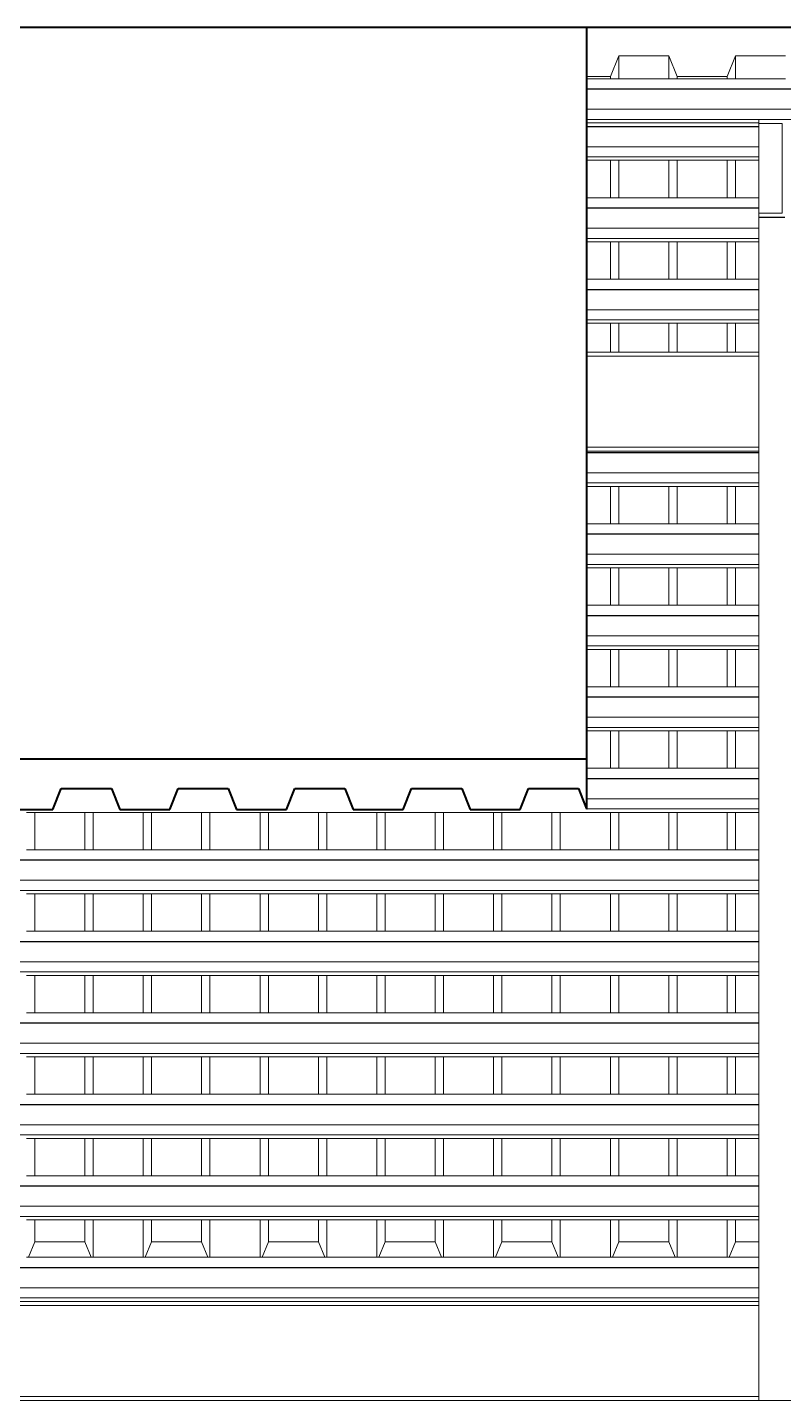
# Model space of a CAD drawing. Header units: metres. Extents: x 78 to 178, y -74 to 157.
# Drawn here: x 134.48 to 136.308, y -51.877 to -48.553 of the extents above; entities that cross this region are included whole.
import ezdxf

# ---------------------------------------------------------------- set-up
doc = ezdxf.new("R2010")
doc.units = ezdxf.units.M
doc.layers.add('01_Fina', color=252, linetype='Continuous', lineweight=15)
doc.layers.add('Cortes', color=7, linetype='Continuous', lineweight=40)

msp = doc.modelspace()

# ---------------------------------------------------------------- linework, layer by layer
at = {"layer": '01_Fina'}
for p, q in [((135.88916, -48.67139), (135.90933, -48.62207)), ((135.90933, -48.62207), (136.03036, -48.62207)), ((135.90933, -48.62207), (135.90933, -48.67704)), ((136.03036, -48.62207), (136.05054, -48.67139)), ((136.03036, -48.62207), (136.03036, -48.67704)), ((136.19174, -48.62207), (136.17157, -48.67139)), ((136.19174, -48.62207), (136.19174, -48.67704)), ((136.19174, -48.62207), (136.31278, -48.62207)), ((135.88916, -48.67139), (135.83215, -48.67139)), ((135.88916, -48.67704), (135.83215, -48.67704)), ((135.88916, -48.67139), (135.88916, -48.67704)), ((135.90933, -48.67704), (135.88916, -48.67704)), ((136.03036, -48.67704), (135.90933, -48.67704)), ((136.05054, -48.67704), (136.03036, -48.67704)), ((136.17157, -48.67139), (136.05054, -48.67139)), ((136.05054, -48.67139), (136.05054, -48.67704)), ((136.17157, -48.67704), (136.05054, -48.67704)), ((136.17157, -48.67139), (136.17157, -48.67704)), ((136.19174, -48.67704), (136.17157, -48.67704)), ((136.31278, -48.67704), (136.19174, -48.67704)), ((150.31243, -48.7017), (135.83215, -48.7017)), ((150.31243, -48.70252), (135.83215, -48.70252)), ((150.31243, -48.75102), (135.83215, -48.75102)), ((136.24784, -48.77568), (135.83215, -48.77568)), ((136.24784, -48.7839), (135.83215, -48.7839)), ((136.36784, -48.77568), (136.24784, -48.77568)), ((136.24784, -48.77568), (136.24784, -48.7839)), ((136.24784, -48.7839), (136.24784, -48.78534)), ((136.24784, -48.78534), (136.30474, -48.78534)), ((136.24784, -48.78534), (136.24784, -48.79241)), ((136.30474, -48.78534), (136.30474, -49.00275)), ((136.24784, -48.79241), (135.83215, -48.79241)), ((136.24784, -48.79323), (135.83215, -48.79323)), ((136.24784, -48.79241), (136.24784, -48.79323)), ((136.24784, -48.79323), (136.24784, -48.84173)), ((136.24784, -48.84173), (135.83215, -48.84173)), ((136.24784, -48.84173), (136.24784, -48.86639)), ((136.24784, -48.86639), (135.83215, -48.86639)), ((135.88916, -48.87461), (135.83215, -48.87461)), ((135.88916, -48.87461), (135.88916, -48.96503)), ((135.90933, -48.87461), (135.88916, -48.87461)), ((135.90933, -48.87461), (135.90933, -48.96503)), ((136.03036, -48.87461), (135.90933, -48.87461)), ((136.03036, -48.87461), (136.03036, -48.96503)), ((136.05054, -48.87461), (136.03036, -48.87461)), ((136.05054, -48.87461), (136.05054, -48.96503)), ((136.17157, -48.87461), (136.05054, -48.87461)), ((136.17157, -48.87461), (136.17157, -48.96503)), ((136.19174, -48.87461), (136.17157, -48.87461)), ((136.19174, -48.87461), (136.19174, -48.96503)), ((136.24784, -48.87461), (136.19174, -48.87461)), ((136.24784, -48.86639), (136.24784, -48.87461)), ((136.24784, -48.87461), (136.24784, -48.96503)), ((135.88916, -48.96503), (135.83215, -48.96503)), ((135.90933, -48.96503), (135.88916, -48.96503)), ((136.03036, -48.96503), (135.90933, -48.96503)), ((136.05054, -48.96503), (136.03036, -48.96503)), ((136.17157, -48.96503), (136.05054, -48.96503)), ((136.19174, -48.96503), (136.17157, -48.96503)), ((136.24784, -48.96503), (136.19174, -48.96503)), ((136.24784, -48.96503), (136.24784, -48.98969)), ((136.24784, -48.98969), (135.83215, -48.98969)), ((136.24784, -48.99051), (135.83215, -48.99051)), ((136.24784, -48.98969), (136.24784, -48.99051)), ((136.24784, -48.99051), (136.24784, -49.00275)), ((136.24784, -49.00275), (136.24784, -49.01241)), ((136.30474, -49.00275), (136.24784, -49.00275)), ((136.24784, -49.01241), (136.30474, -49.01241)), ((136.24784, -49.01241), (136.24784, -49.01266)), ((136.24784, -49.01266), (136.24784, -49.01263)), ((136.24784, -49.01266), (136.30474, -49.01266)), ((136.24784, -49.01266), (136.24784, -49.03901)), ((136.30474, -49.01241), (136.30474, -49.01266)), ((136.30474, -49.01241), (136.31094, -49.01241)), ((136.30474, -49.01266), (136.31094, -49.01266)), ((136.24784, -49.03901), (135.83215, -49.03901)), ((136.24784, -49.06367), (136.24784, -49.03901)), ((136.24784, -49.06367), (135.83215, -49.06367)), ((135.88916, -49.07189), (135.83215, -49.07189)), ((135.88916, -49.07189), (135.88916, -49.16231)), ((135.90933, -49.07189), (135.88916, -49.07189)), ((135.90933, -49.07189), (135.90933, -49.16231)), ((136.03036, -49.07189), (135.90933, -49.07189)), ((136.03036, -49.07189), (136.03036, -49.16231)), ((136.05054, -49.07189), (136.03036, -49.07189)), ((136.05054, -49.07189), (136.05054, -49.16231)), ((136.17157, -49.07189), (136.05054, -49.07189)), ((136.17157, -49.07189), (136.17157, -49.16231)), ((136.19174, -49.07189), (136.17157, -49.07189)), ((136.19174, -49.07189), (136.19174, -49.16231)), ((136.24784, -49.07189), (136.19174, -49.07189)), ((136.24784, -49.07189), (136.24784, -49.06367)), ((136.24784, -49.07189), (136.24784, -49.16231)), ((135.88916, -49.16231), (135.83215, -49.16231)), ((136.24784, -49.18697), (135.83215, -49.18697)), ((135.90933, -49.16231), (135.88916, -49.16231)), ((136.03036, -49.16231), (135.90933, -49.16231)), ((136.05054, -49.16231), (136.03036, -49.16231)), ((136.17157, -49.16231), (136.05054, -49.16231)), ((136.19174, -49.16231), (136.17157, -49.16231)), ((136.24784, -49.16231), (136.19174, -49.16231)), ((136.24784, -49.16231), (136.24784, -49.18697)), ((136.24784, -49.18697), (136.24784, -49.18779)), ((136.24784, -49.18779), (135.83215, -49.18779)), ((136.24784, -49.18779), (136.24784, -49.23629)), ((136.24784, -49.23629), (135.83215, -49.23629)), ((136.24784, -49.23629), (136.24784, -49.26095)), ((136.24784, -49.26095), (135.83215, -49.26095)), ((135.88916, -49.26917), (135.83215, -49.26917)), ((135.88916, -49.26917), (135.88916, -49.33883)), ((135.90933, -49.26917), (135.88916, -49.26917)), ((135.90933, -49.26917), (135.90933, -49.33883)), ((136.03036, -49.26917), (135.90933, -49.26917)), ((136.03036, -49.26917), (136.03036, -49.33883)), ((136.05054, -49.26917), (136.03036, -49.26917)), ((136.05054, -49.26917), (136.05054, -49.33883)), ((136.17157, -49.26917), (136.05054, -49.26917)), ((136.17157, -49.26917), (136.17157, -49.33883)), ((136.19174, -49.26917), (136.17157, -49.26917)), ((136.19174, -49.26917), (136.19174, -49.33883)), ((136.24784, -49.26917), (136.19174, -49.26917)), ((136.24784, -49.26095), (136.24784, -49.26917)), ((136.24784, -49.26917), (136.24784, -49.33883)), ((135.83215, -49.33883), (135.88916, -49.33883)), ((135.83215, -49.34863), (136.24784, -49.34863)), ((135.88916, -49.33883), (135.90933, -49.33883)), ((135.90933, -49.33883), (136.03036, -49.33883)), ((136.03036, -49.33883), (136.05054, -49.33883)), ((136.05054, -49.33883), (136.17157, -49.33883)), ((136.17157, -49.33883), (136.19174, -49.33883)), ((136.19174, -49.33883), (136.24784, -49.33883)), ((136.24784, -49.33883), (136.24784, -49.34863)), ((136.24784, -49.34863), (136.24784, -49.56903)), ((135.83215, -49.56903), (136.24784, -49.56903)), ((135.83215, -49.57883), (136.24784, -49.57883)), ((136.24784, -49.58153), (135.83215, -49.58153)), ((136.24784, -49.58235), (135.83215, -49.58235)), ((136.24784, -49.56903), (136.24784, -49.57883)), ((136.24784, -49.57883), (136.24784, -49.58153)), ((136.24784, -49.58153), (136.24784, -49.58235)), ((136.24784, -49.58235), (136.24784, -49.63085)), ((136.24784, -49.63085), (135.83215, -49.63085)), ((136.24784, -49.63085), (136.24784, -49.65551)), ((136.24784, -49.65551), (135.83215, -49.65551)), ((135.88916, -49.66373), (135.83215, -49.66373)), ((135.88916, -49.66373), (135.88916, -49.75415)), ((135.90933, -49.66373), (135.88916, -49.66373)), ((135.90933, -49.66373), (135.90933, -49.75415)), ((136.03036, -49.66373), (135.90933, -49.66373)), ((136.03036, -49.66373), (136.03036, -49.75415)), ((136.05054, -49.66373), (136.03036, -49.66373)), ((136.05054, -49.66373), (136.05054, -49.75415)), ((136.17157, -49.66373), (136.05054, -49.66373)), ((136.17157, -49.66373), (136.17157, -49.75415)), ((136.19174, -49.66373), (136.17157, -49.66373)), ((136.19174, -49.66373), (136.19174, -49.75415)), ((136.24784, -49.66373), (136.19174, -49.66373)), ((136.24784, -49.65551), (136.24784, -49.66373)), ((136.24784, -49.75415), (136.24784, -49.66373)), ((135.88916, -49.75415), (135.83215, -49.75415)), ((136.24784, -49.77881), (135.83215, -49.77881)), ((136.24784, -49.77963), (135.83215, -49.77963)), ((135.90933, -49.75415), (135.88916, -49.75415)), ((136.03036, -49.75415), (135.90933, -49.75415)), ((136.05054, -49.75415), (136.03036, -49.75415)), ((136.17157, -49.75415), (136.05054, -49.75415)), ((136.19174, -49.75415), (136.17157, -49.75415)), ((136.24784, -49.75415), (136.19174, -49.75415)), ((136.24784, -49.75415), (136.24784, -49.77881)), ((136.24784, -49.77881), (136.24784, -49.77963)), ((136.24784, -49.77963), (136.24784, -49.82813)), ((136.24784, -49.82813), (135.83215, -49.82813)), ((136.24784, -49.82813), (136.24784, -49.85279)), ((136.24784, -49.85279), (135.83215, -49.85279)), ((135.88916, -49.86101), (135.83215, -49.86101)), ((135.88916, -49.86101), (135.88916, -49.95143)), ((135.90933, -49.86101), (135.88916, -49.86101)), ((135.90933, -49.86101), (135.90933, -49.95143)), ((136.03036, -49.86101), (135.90933, -49.86101)), ((136.03036, -49.86101), (136.03036, -49.95143)), ((136.05054, -49.86101), (136.03036, -49.86101)), ((136.05054, -49.86101), (136.05054, -49.95143)), ((136.17157, -49.86101), (136.05054, -49.86101)), ((136.17157, -49.86101), (136.17157, -49.95143)), ((136.19174, -49.86101), (136.17157, -49.86101)), ((136.19174, -49.86101), (136.19174, -49.95143)), ((136.24784, -49.86101), (136.19174, -49.86101)), ((136.24784, -49.86101), (136.24784, -49.85279)), ((136.24784, -49.86101), (136.24784, -49.95143)), ((135.88916, -49.95143), (135.83215, -49.95143)), ((135.90933, -49.95143), (135.88916, -49.95143)), ((136.03036, -49.95143), (135.90933, -49.95143)), ((136.05054, -49.95143), (136.03036, -49.95143)), ((136.17157, -49.95143), (136.05054, -49.95143)), ((136.19174, -49.95143), (136.17157, -49.95143)), ((136.24784, -49.95143), (136.19174, -49.95143)), ((136.24784, -49.95143), (136.24784, -49.97609)), ((136.24784, -49.97609), (135.83215, -49.97609)), ((136.24784, -49.97691), (135.83215, -49.97691)), ((136.24784, -49.97609), (136.24784, -49.97691)), ((136.24784, -50.0254), (136.24784, -49.97691)), ((136.24784, -50.0254), (135.83215, -50.0254)), ((136.24784, -50.05006), (135.83215, -50.05006)), ((136.24784, -50.0254), (136.24784, -50.05006)), ((136.24784, -50.05006), (136.24784, -50.05828)), ((135.88916, -50.05828), (135.83215, -50.05828)), ((135.88916, -50.05828), (135.88916, -50.1487)), ((135.90933, -50.05828), (135.88916, -50.05828)), ((135.90933, -50.05828), (135.90933, -50.1487)), ((136.03036, -50.05828), (135.90933, -50.05828)), ((136.03036, -50.05828), (136.03036, -50.1487)), ((136.05054, -50.05828), (136.03036, -50.05828)), ((136.05054, -50.05828), (136.05054, -50.1487)), ((136.17157, -50.05828), (136.05054, -50.05828)), ((136.17157, -50.05828), (136.17157, -50.1487)), ((136.19174, -50.05828), (136.17157, -50.05828)), ((136.19174, -50.05828), (136.19174, -50.1487)), ((136.24784, -50.05828), (136.19174, -50.05828)), ((136.24784, -50.1487), (136.24784, -50.05828)), ((135.88916, -50.1487), (135.83215, -50.1487)), ((135.90933, -50.1487), (135.88916, -50.1487)), ((136.03036, -50.1487), (135.90933, -50.1487)), ((136.05054, -50.1487), (136.03036, -50.1487)), ((136.17157, -50.1487), (136.05054, -50.1487)), ((136.19174, -50.1487), (136.17157, -50.1487)), ((136.24784, -50.1487), (136.19174, -50.1487)), ((136.24784, -50.1487), (136.24784, -50.17336)), ((136.24784, -50.17336), (135.83215, -50.17336)), ((136.24784, -50.17419), (135.83215, -50.17419)), ((136.24784, -50.17336), (136.24784, -50.17419)), ((136.24784, -50.22268), (136.24784, -50.17419)), ((136.24784, -50.22268), (135.83215, -50.22268)), ((136.24784, -50.24734), (135.83215, -50.24734)), ((136.24784, -50.24734), (136.24784, -50.22268)), ((136.24784, -50.24734), (136.24784, -50.25556)), ((135.88916, -50.25556), (135.83215, -50.25556)), ((135.88916, -50.25556), (135.88916, -50.34598)), ((135.90933, -50.25556), (135.88916, -50.25556)), ((135.90933, -50.25556), (135.90933, -50.34598)), ((136.03036, -50.25556), (135.90933, -50.25556)), ((136.03036, -50.25556), (136.03036, -50.34598)), ((136.05054, -50.25556), (136.03036, -50.25556)), ((136.05054, -50.25556), (136.05054, -50.34598)), ((136.17157, -50.25556), (136.05054, -50.25556)), ((136.17157, -50.25556), (136.17157, -50.34598)), ((136.19174, -50.25556), (136.17157, -50.25556)), ((136.19174, -50.25556), (136.19174, -50.34598)), ((136.24784, -50.25556), (136.19174, -50.25556)), ((136.24784, -50.34598), (136.24784, -50.25556)), ((135.88916, -50.34598), (135.83215, -50.34598)), ((135.90933, -50.34598), (135.88916, -50.34598)), ((136.03036, -50.34598), (135.90933, -50.34598)), ((136.05054, -50.34598), (136.03036, -50.34598)), ((136.17157, -50.34598), (136.05054, -50.34598)), ((136.19174, -50.34598), (136.17157, -50.34598)), ((136.24784, -50.34598), (136.19174, -50.34598)), ((136.24784, -50.34598), (136.24784, -50.37064)), ((136.24784, -50.37064), (135.83215, -50.37064)), ((136.24784, -50.37146), (135.83215, -50.37146)), ((136.24784, -50.37064), (136.24784, -50.37146)), ((136.24784, -50.41996), (136.24784, -50.37146)), ((135.83158, -50.44462), (135.83215, -50.44606)), ((136.24784, -50.41996), (135.83215, -50.41996)), ((136.24784, -50.44462), (135.83215, -50.44462)), ((135.83215, -50.44606), (135.83215, -50.44462)), ((136.24784, -50.41996), (136.24784, -50.44462)), ((136.24784, -50.44462), (136.24784, -50.45284)), ((134.47709, -50.45284), (134.49726, -50.45284)), ((134.49726, -50.45284), (134.49726, -50.54326)), ((134.49726, -50.45284), (134.6183, -50.45284)), ((134.6183, -50.45284), (134.6183, -50.54326)), ((134.6183, -50.45284), (134.63847, -50.45284)), ((134.63847, -50.45284), (134.63847, -50.54326)), ((134.63847, -50.45284), (134.7595, -50.45284)), ((134.7595, -50.45284), (134.7595, -50.54326)), ((134.7595, -50.45284), (134.77968, -50.45284)), ((134.77968, -50.45284), (134.77968, -50.54326)), ((134.77968, -50.45284), (134.90071, -50.45284)), ((134.90071, -50.45284), (134.90071, -50.54326)), ((134.90071, -50.45284), (134.92088, -50.45284)), ((134.92088, -50.45284), (134.92088, -50.54326)), ((134.92088, -50.45284), (135.04192, -50.45284)), ((135.04192, -50.45284), (135.04192, -50.54326)), ((135.04192, -50.45284), (135.06209, -50.45284)), ((135.06209, -50.45284), (135.06209, -50.54326)), ((135.06209, -50.45284), (135.18312, -50.45284)), ((135.18312, -50.45284), (135.18312, -50.54326)), ((135.18312, -50.45284), (135.2033, -50.45284)), ((135.2033, -50.45284), (135.2033, -50.54326)), ((135.2033, -50.45284), (135.32433, -50.45284)), ((135.32433, -50.45284), (135.32433, -50.54326)), ((135.32433, -50.45284), (135.3445, -50.45284)), ((135.3445, -50.45284), (135.3445, -50.54326)), ((135.3445, -50.45284), (135.46554, -50.45284)), ((135.46554, -50.45284), (135.46554, -50.54326)), ((135.46554, -50.45284), (135.48571, -50.45284)), ((135.48571, -50.45284), (135.48571, -50.54326)), ((135.48571, -50.45284), (135.60674, -50.45284)), ((135.60674, -50.54326), (135.60674, -50.45284)), ((135.60674, -50.45284), (135.62692, -50.45284)), ((135.62692, -50.45284), (135.62692, -50.54326)), ((135.62692, -50.45284), (135.7256, -50.45284)), ((135.74795, -50.45284), (135.7256, -50.45284)), ((135.74795, -50.45284), (135.74795, -50.54326)), ((135.76812, -50.45284), (135.74795, -50.45284)), ((135.76812, -50.45284), (135.76812, -50.54326)), ((135.88916, -50.45284), (135.76812, -50.45284)), ((135.88916, -50.45284), (135.88916, -50.54326)), ((135.90933, -50.45284), (135.88916, -50.45284)), ((135.90933, -50.45284), (135.90933, -50.54326)), ((136.03036, -50.45284), (135.90933, -50.45284)), ((136.03036, -50.45284), (136.03036, -50.54326)), ((136.05054, -50.45284), (136.03036, -50.45284)), ((136.05054, -50.45284), (136.05054, -50.54326)), ((136.17157, -50.45284), (136.05054, -50.45284)), ((136.17157, -50.45284), (136.17157, -50.54326)), ((136.19174, -50.45284), (136.17157, -50.45284)), ((136.19174, -50.45284), (136.19174, -50.54326)), ((136.24784, -50.45284), (136.19174, -50.45284)), ((136.24784, -50.54326), (136.24784, -50.45284)), ((134.49726, -50.54326), (134.47709, -50.54326)), ((134.6183, -50.54326), (134.49726, -50.54326)), ((134.63847, -50.54326), (134.6183, -50.54326)), ((134.7595, -50.54326), (134.63847, -50.54326)), ((134.77968, -50.54326), (134.7595, -50.54326)), ((134.90071, -50.54326), (134.77968, -50.54326)), ((134.92088, -50.54326), (134.90071, -50.54326)), ((135.04192, -50.54326), (134.92088, -50.54326)), ((135.06209, -50.54326), (135.04192, -50.54326)), ((135.18312, -50.54326), (135.06209, -50.54326)), ((135.2033, -50.54326), (135.18312, -50.54326)), ((135.32433, -50.54326), (135.2033, -50.54326)), ((135.3445, -50.54326), (135.32433, -50.54326)), ((135.46554, -50.54326), (135.3445, -50.54326)), ((135.48571, -50.54326), (135.46554, -50.54326)), ((135.60674, -50.54326), (135.48571, -50.54326)), ((135.62692, -50.54326), (135.60674, -50.54326)), ((135.74795, -50.54326), (135.62692, -50.54326)), ((135.76812, -50.54326), (135.74795, -50.54326)), ((135.88916, -50.54326), (135.76812, -50.54326)), ((135.90933, -50.54326), (135.88916, -50.54326)), ((136.03036, -50.54326), (135.90933, -50.54326)), ((136.05054, -50.54326), (136.03036, -50.54326)), ((136.17157, -50.54326), (136.05054, -50.54326)), ((136.19174, -50.54326), (136.17157, -50.54326)), ((136.24784, -50.54326), (136.19174, -50.54326)), ((136.24784, -50.56792), (136.24784, -50.54326)), ((136.24784, -50.56792), (132.81795, -50.56792)), ((136.24784, -50.56874), (132.81795, -50.56874)), ((136.24784, -50.56792), (136.24784, -50.56874)), ((136.24784, -50.56874), (136.24784, -50.61724)), ((136.24784, -50.61724), (132.81795, -50.61724)), ((136.24784, -50.6419), (132.81795, -50.6419)), ((136.24784, -50.61724), (136.24784, -50.6419)), ((136.24784, -50.6419), (136.24784, -50.65012)), ((134.49726, -50.65012), (134.47709, -50.65012)), ((134.49726, -50.65012), (134.49726, -50.74054)), ((134.6183, -50.65012), (134.49726, -50.65012)), ((134.6183, -50.65012), (134.6183, -50.74054)), ((134.63847, -50.65012), (134.6183, -50.65012)), ((134.63847, -50.65012), (134.63847, -50.74054)), ((134.7595, -50.65012), (134.63847, -50.65012)), ((134.7595, -50.65012), (134.7595, -50.74054)), ((134.77968, -50.65012), (134.7595, -50.65012)), ((134.77968, -50.65012), (134.77968, -50.74054)), ((134.90071, -50.65012), (134.77968, -50.65012)), ((134.90071, -50.65012), (134.90071, -50.74054)), ((134.92088, -50.65012), (134.90071, -50.65012)), ((134.92088, -50.65012), (134.92088, -50.74054)), ((135.04192, -50.65012), (134.92088, -50.65012)), ((135.04192, -50.65012), (135.04192, -50.74054)), ((135.06209, -50.65012), (135.04192, -50.65012)), ((135.06209, -50.65012), (135.06209, -50.74054)), ((135.18312, -50.65012), (135.06209, -50.65012)), ((135.18312, -50.65012), (135.18312, -50.74054)), ((135.2033, -50.65012), (135.18312, -50.65012)), ((135.2033, -50.65012), (135.2033, -50.74054)), ((135.32433, -50.65012), (135.2033, -50.65012)), ((135.32433, -50.65012), (135.32433, -50.74054)), ((135.3445, -50.65012), (135.32433, -50.65012)), ((135.3445, -50.65012), (135.3445, -50.74054)), ((135.46554, -50.65012), (135.3445, -50.65012)), ((135.46554, -50.65012), (135.46554, -50.74054)), ((135.48571, -50.65012), (135.46554, -50.65012)), ((135.48571, -50.65012), (135.48571, -50.74054)), ((135.60674, -50.65012), (135.48571, -50.65012)), ((135.60674, -50.74054), (135.60674, -50.65012)), ((135.62692, -50.65012), (135.60674, -50.65012)), ((135.62692, -50.65012), (135.62692, -50.74054)), ((135.74795, -50.65012), (135.62692, -50.65012)), ((135.74795, -50.65012), (135.74795, -50.74054)), ((135.76812, -50.65012), (135.74795, -50.65012)), ((135.76812, -50.65012), (135.76812, -50.74054)), ((135.88916, -50.65012), (135.76812, -50.65012)), ((135.88916, -50.65012), (135.88916, -50.74054)), ((135.90933, -50.65012), (135.88916, -50.65012)), ((135.90933, -50.65012), (135.90933, -50.74054)), ((136.03036, -50.65012), (135.90933, -50.65012)), ((136.03036, -50.65012), (136.03036, -50.74054)), ((136.05054, -50.65012), (136.03036, -50.65012)), ((136.05054, -50.65012), (136.05054, -50.74054)), ((136.17157, -50.65012), (136.05054, -50.65012)), ((136.17157, -50.65012), (136.17157, -50.74054)), ((136.19174, -50.65012), (136.17157, -50.65012)), ((136.19174, -50.65012), (136.19174, -50.74054)), ((136.24784, -50.65012), (136.19174, -50.65012)), ((136.24784, -50.74054), (136.24784, -50.65012)), ((134.49726, -50.74054), (134.47709, -50.74054)), ((134.6183, -50.74054), (134.49726, -50.74054)), ((134.63847, -50.74054), (134.6183, -50.74054)), ((134.7595, -50.74054), (134.63847, -50.74054)), ((134.77968, -50.74054), (134.7595, -50.74054)), ((134.90071, -50.74054), (134.77968, -50.74054)), ((134.92088, -50.74054), (134.90071, -50.74054)), ((135.04192, -50.74054), (134.92088, -50.74054)), ((135.06209, -50.74054), (135.04192, -50.74054)), ((135.18312, -50.74054), (135.06209, -50.74054)), ((135.2033, -50.74054), (135.18312, -50.74054)), ((135.32433, -50.74054), (135.2033, -50.74054)), ((135.3445, -50.74054), (135.32433, -50.74054)), ((135.46554, -50.74054), (135.3445, -50.74054)), ((135.48571, -50.74054), (135.46554, -50.74054)), ((135.60674, -50.74054), (135.48571, -50.74054)), ((135.62692, -50.74054), (135.60674, -50.74054)), ((135.74795, -50.74054), (135.62692, -50.74054)), ((135.76812, -50.74054), (135.74795, -50.74054)), ((135.88916, -50.74054), (135.76812, -50.74054)), ((135.90933, -50.74054), (135.88916, -50.74054)), ((136.03036, -50.74054), (135.90933, -50.74054)), ((136.05054, -50.74054), (136.03036, -50.74054)), ((136.17157, -50.74054), (136.05054, -50.74054)), ((136.19174, -50.74054), (136.17157, -50.74054)), ((136.24784, -50.74054), (136.19174, -50.74054)), ((136.24784, -50.7652), (136.24784, -50.74054)), ((136.24784, -50.7652), (132.81795, -50.7652)), ((136.24784, -50.76602), (132.81795, -50.76602)), ((136.24784, -50.7652), (136.24784, -50.76602)), ((136.24784, -50.81452), (136.24784, -50.76602)), ((136.24784, -50.81452), (132.81795, -50.81452)), ((136.24784, -50.81452), (136.24784, -50.83918)), ((136.24784, -50.83918), (132.81795, -50.83918)), ((134.49726, -50.8474), (134.47709, -50.8474)), ((134.49726, -50.8474), (134.49726, -50.93782)), ((134.6183, -50.8474), (134.49726, -50.8474)), ((134.6183, -50.8474), (134.6183, -50.93782)), ((134.63847, -50.8474), (134.6183, -50.8474)), ((134.63847, -50.8474), (134.63847, -50.93782)), ((134.7595, -50.8474), (134.63847, -50.8474)), ((134.7595, -50.8474), (134.7595, -50.93782)), ((134.77968, -50.8474), (134.7595, -50.8474)), ((134.77968, -50.8474), (134.77968, -50.93782)), ((134.90071, -50.8474), (134.77968, -50.8474)), ((134.90071, -50.8474), (134.90071, -50.93782)), ((134.92088, -50.8474), (134.90071, -50.8474)), ((134.92088, -50.8474), (134.92088, -50.93782)), ((135.04192, -50.8474), (134.92088, -50.8474)), ((135.04192, -50.8474), (135.04192, -50.93782)), ((135.06209, -50.8474), (135.04192, -50.8474)), ((135.06209, -50.8474), (135.06209, -50.93782)), ((135.18312, -50.8474), (135.06209, -50.8474)), ((135.18312, -50.8474), (135.18312, -50.93782)), ((135.2033, -50.8474), (135.18312, -50.8474)), ((135.2033, -50.8474), (135.2033, -50.93782)), ((135.32433, -50.8474), (135.2033, -50.8474)), ((135.32433, -50.8474), (135.32433, -50.93782)), ((135.3445, -50.8474), (135.32433, -50.8474)), ((135.3445, -50.8474), (135.3445, -50.93782)), ((135.46554, -50.8474), (135.3445, -50.8474)), ((135.46554, -50.8474), (135.46554, -50.93782)), ((135.48571, -50.8474), (135.46554, -50.8474)), ((135.48571, -50.8474), (135.48571, -50.93782)), ((135.60674, -50.8474), (135.48571, -50.8474)), ((135.60674, -50.93782), (135.60674, -50.8474)), ((135.62692, -50.8474), (135.60674, -50.8474)), ((135.62692, -50.8474), (135.62692, -50.93782)), ((135.74795, -50.8474), (135.62692, -50.8474)), ((135.74795, -50.8474), (135.74795, -50.93782)), ((135.76812, -50.8474), (135.74795, -50.8474)), ((135.76812, -50.8474), (135.76812, -50.93782)), ((135.88916, -50.8474), (135.76812, -50.8474)), ((135.88916, -50.8474), (135.88916, -50.93782)), ((135.90933, -50.8474), (135.88916, -50.8474)), ((135.90933, -50.8474), (135.90933, -50.93782)), ((136.03036, -50.8474), (135.90933, -50.8474)), ((136.03036, -50.8474), (136.03036, -50.93782)), ((136.05054, -50.8474), (136.03036, -50.8474)), ((136.05054, -50.8474), (136.05054, -50.93782)), ((136.17157, -50.8474), (136.05054, -50.8474)), ((136.17157, -50.8474), (136.17157, -50.93782)), ((136.19174, -50.8474), (136.17157, -50.8474)), ((136.19174, -50.8474), (136.19174, -50.93782)), ((136.24784, -50.8474), (136.19174, -50.8474)), ((136.24784, -50.83918), (136.24784, -50.8474)), ((136.24784, -50.93782), (136.24784, -50.8474)), ((134.49726, -50.93782), (134.47709, -50.93782)), ((134.6183, -50.93782), (134.49726, -50.93782)), ((134.63847, -50.93782), (134.6183, -50.93782)), ((134.7595, -50.93782), (134.63847, -50.93782)), ((134.77968, -50.93782), (134.7595, -50.93782)), ((134.90071, -50.93782), (134.77968, -50.93782)), ((134.92088, -50.93782), (134.90071, -50.93782)), ((135.04192, -50.93782), (134.92088, -50.93782)), ((135.06209, -50.93782), (135.04192, -50.93782)), ((135.18312, -50.93782), (135.06209, -50.93782)), ((135.2033, -50.93782), (135.18312, -50.93782)), ((135.32433, -50.93782), (135.2033, -50.93782)), ((135.3445, -50.93782), (135.32433, -50.93782)), ((135.46554, -50.93782), (135.3445, -50.93782)), ((135.48571, -50.93782), (135.46554, -50.93782)), ((135.60674, -50.93782), (135.48571, -50.93782)), ((135.62692, -50.93782), (135.60674, -50.93782)), ((135.74795, -50.93782), (135.62692, -50.93782)), ((135.76812, -50.93782), (135.74795, -50.93782)), ((135.88916, -50.93782), (135.76812, -50.93782)), ((135.90933, -50.93782), (135.88916, -50.93782)), ((136.03036, -50.93782), (135.90933, -50.93782)), ((136.05054, -50.93782), (136.03036, -50.93782)), ((136.17157, -50.93782), (136.05054, -50.93782)), ((136.19174, -50.93782), (136.17157, -50.93782)), ((136.24784, -50.93782), (136.19174, -50.93782)), ((136.24784, -50.93782), (136.24784, -50.96248)), ((136.24784, -50.96248), (132.81795, -50.96248)), ((136.24784, -50.9633), (132.81795, -50.9633)), ((136.24784, -50.96248), (136.24784, -50.9633)), ((136.24784, -50.9633), (136.24784, -51.0118)), ((136.24784, -51.0118), (132.81795, -51.0118)), ((136.24784, -51.0118), (136.24784, -51.03646)), ((136.24784, -51.03646), (132.81795, -51.03646)), ((134.49726, -51.04468), (134.47709, -51.04468)), ((134.49726, -51.04468), (134.49726, -51.1351)), ((134.6183, -51.04468), (134.49726, -51.04468)), ((134.6183, -51.04468), (134.6183, -51.1351)), ((134.63847, -51.04468), (134.6183, -51.04468)), ((134.63847, -51.04468), (134.63847, -51.1351)), ((134.7595, -51.04468), (134.63847, -51.04468)), ((134.7595, -51.04468), (134.7595, -51.1351)), ((134.77968, -51.04468), (134.7595, -51.04468)), ((134.77968, -51.04468), (134.77968, -51.1351)), ((134.90071, -51.04468), (134.77968, -51.04468)), ((134.90071, -51.04468), (134.90071, -51.1351)), ((134.92088, -51.04468), (134.90071, -51.04468)), ((134.92088, -51.04468), (134.92088, -51.1351)), ((135.04192, -51.04468), (134.92088, -51.04468)), ((135.04192, -51.04468), (135.04192, -51.1351)), ((135.06209, -51.04468), (135.04192, -51.04468)), ((135.06209, -51.04468), (135.06209, -51.1351)), ((135.18312, -51.04468), (135.06209, -51.04468)), ((135.18312, -51.04468), (135.18312, -51.1351)), ((135.2033, -51.04468), (135.18312, -51.04468)), ((135.2033, -51.04468), (135.2033, -51.1351)), ((135.32433, -51.04468), (135.2033, -51.04468)), ((135.32433, -51.04468), (135.32433, -51.1351)), ((135.3445, -51.04468), (135.32433, -51.04468)), ((135.3445, -51.04468), (135.3445, -51.1351)), ((135.46554, -51.04468), (135.3445, -51.04468)), ((135.46554, -51.04468), (135.46554, -51.1351)), ((135.48571, -51.04468), (135.46554, -51.04468)), ((135.48571, -51.04468), (135.48571, -51.1351)), ((135.60674, -51.04468), (135.48571, -51.04468)), ((135.60674, -51.1351), (135.60674, -51.04468)), ((135.62692, -51.04468), (135.60674, -51.04468)), ((135.62692, -51.04468), (135.62692, -51.1351)), ((135.74795, -51.04468), (135.62692, -51.04468)), ((135.74795, -51.04468), (135.74795, -51.1351)), ((135.76812, -51.04468), (135.74795, -51.04468)), ((135.76812, -51.04468), (135.76812, -51.1351)), ((135.88916, -51.04468), (135.76812, -51.04468)), ((135.88916, -51.04468), (135.88916, -51.1351)), ((135.90933, -51.04468), (135.88916, -51.04468)), ((135.90933, -51.04468), (135.90933, -51.1351)), ((136.03036, -51.04468), (135.90933, -51.04468)), ((136.03036, -51.04468), (136.03036, -51.1351)), ((136.05054, -51.04468), (136.03036, -51.04468)), ((136.05054, -51.04468), (136.05054, -51.1351)), ((136.17157, -51.04468), (136.05054, -51.04468)), ((136.17157, -51.04468), (136.17157, -51.1351)), ((136.19174, -51.04468), (136.17157, -51.04468)), ((136.19174, -51.04468), (136.19174, -51.1351)), ((136.24784, -51.04468), (136.19174, -51.04468)), ((136.24784, -51.03646), (136.24784, -51.04468)), ((136.24784, -51.1351), (136.24784, -51.04468)), ((134.49726, -51.1351), (134.47709, -51.1351)), ((134.6183, -51.1351), (134.49726, -51.1351)), ((134.63847, -51.1351), (134.6183, -51.1351)), ((134.7595, -51.1351), (134.63847, -51.1351)), ((134.77968, -51.1351), (134.7595, -51.1351)), ((134.90071, -51.1351), (134.77968, -51.1351)), ((134.92088, -51.1351), (134.90071, -51.1351)), ((135.04192, -51.1351), (134.92088, -51.1351)), ((135.06209, -51.1351), (135.04192, -51.1351)), ((135.18312, -51.1351), (135.06209, -51.1351)), ((135.2033, -51.1351), (135.18312, -51.1351)), ((135.32433, -51.1351), (135.2033, -51.1351)), ((135.3445, -51.1351), (135.32433, -51.1351)), ((135.46554, -51.1351), (135.3445, -51.1351)), ((135.48571, -51.1351), (135.46554, -51.1351)), ((135.60674, -51.1351), (135.48571, -51.1351)), ((135.62692, -51.1351), (135.60674, -51.1351)), ((135.74795, -51.1351), (135.62692, -51.1351)), ((135.76812, -51.1351), (135.74795, -51.1351)), ((135.88916, -51.1351), (135.76812, -51.1351)), ((135.90933, -51.1351), (135.88916, -51.1351)), ((136.03036, -51.1351), (135.90933, -51.1351)), ((136.05054, -51.1351), (136.03036, -51.1351)), ((136.17157, -51.1351), (136.05054, -51.1351)), ((136.19174, -51.1351), (136.17157, -51.1351)), ((136.24784, -51.1351), (136.19174, -51.1351)), ((136.24784, -51.1351), (136.24784, -51.15976)), ((136.24784, -51.15976), (132.81795, -51.15976)), ((136.24784, -51.16058), (132.81795, -51.16058)), ((136.24784, -51.15976), (136.24784, -51.16058)), ((136.24784, -51.20908), (136.24784, -51.16058)), ((136.24784, -51.20908), (132.81795, -51.20908)), ((136.24784, -51.23374), (136.24784, -51.20908)), ((136.24784, -51.23374), (132.81795, -51.23374)), ((134.49726, -51.24196), (134.47709, -51.24196)), ((134.49726, -51.24196), (134.49726, -51.33238)), ((134.6183, -51.24196), (134.49726, -51.24196)), ((134.6183, -51.24196), (134.6183, -51.33238)), ((134.63847, -51.24196), (134.6183, -51.24196)), ((134.63847, -51.24196), (134.63847, -51.33238)), ((134.7595, -51.24196), (134.63847, -51.24196)), ((134.7595, -51.24196), (134.7595, -51.33238)), ((134.77968, -51.24196), (134.7595, -51.24196)), ((134.77968, -51.24196), (134.77968, -51.33238)), ((134.90071, -51.24196), (134.77968, -51.24196)), ((134.90071, -51.24196), (134.90071, -51.33238)), ((134.92088, -51.24196), (134.90071, -51.24196)), ((134.92088, -51.24196), (134.92088, -51.33238)), ((135.04192, -51.24196), (134.92088, -51.24196)), ((135.04192, -51.24196), (135.04192, -51.33238)), ((135.06209, -51.24196), (135.04192, -51.24196)), ((135.06209, -51.24196), (135.06209, -51.33238)), ((135.18312, -51.24196), (135.06209, -51.24196)), ((135.18312, -51.24196), (135.18312, -51.33238)), ((135.2033, -51.24196), (135.18312, -51.24196)), ((135.2033, -51.24196), (135.2033, -51.33238)), ((135.32433, -51.24196), (135.2033, -51.24196)), ((135.32433, -51.24196), (135.32433, -51.33238)), ((135.3445, -51.24196), (135.32433, -51.24196)), ((135.3445, -51.24196), (135.3445, -51.33238)), ((135.46554, -51.24196), (135.3445, -51.24196)), ((135.46554, -51.24196), (135.46554, -51.33238)), ((135.48571, -51.24196), (135.46554, -51.24196)), ((135.48571, -51.24196), (135.48571, -51.33238)), ((135.60674, -51.24196), (135.48571, -51.24196)), ((135.60674, -51.33238), (135.60674, -51.24196)), ((135.62692, -51.24196), (135.60674, -51.24196)), ((135.62692, -51.24196), (135.62692, -51.33238)), ((135.74795, -51.24196), (135.62692, -51.24196)), ((135.74795, -51.24196), (135.74795, -51.33238)), ((135.76812, -51.24196), (135.74795, -51.24196)), ((135.76812, -51.24196), (135.76812, -51.33238)), ((135.88916, -51.24196), (135.76812, -51.24196)), ((135.88916, -51.24196), (135.88916, -51.33238)), ((135.90933, -51.24196), (135.88916, -51.24196)), ((135.90933, -51.24196), (135.90933, -51.33238)), ((136.03036, -51.24196), (135.90933, -51.24196)), ((136.03036, -51.24196), (136.03036, -51.33238)), ((136.05054, -51.24196), (136.03036, -51.24196)), ((136.05054, -51.24196), (136.05054, -51.33238)), ((136.17157, -51.24196), (136.05054, -51.24196)), ((136.17157, -51.24196), (136.17157, -51.33238)), ((136.19174, -51.24196), (136.17157, -51.24196)), ((136.19174, -51.24196), (136.19174, -51.33238)), ((136.24784, -51.24196), (136.19174, -51.24196)), ((136.24784, -51.23374), (136.24784, -51.24196)), ((136.24784, -51.33238), (136.24784, -51.24196)), ((134.49726, -51.33238), (134.47709, -51.33238)), ((134.6183, -51.33238), (134.49726, -51.33238)), ((134.63847, -51.33238), (134.6183, -51.33238)), ((134.7595, -51.33238), (134.63847, -51.33238)), ((134.77968, -51.33238), (134.7595, -51.33238)), ((134.90071, -51.33238), (134.77968, -51.33238)), ((134.92088, -51.33238), (134.90071, -51.33238)), ((135.04192, -51.33238), (134.92088, -51.33238)), ((135.06209, -51.33238), (135.04192, -51.33238)), ((135.18312, -51.33238), (135.06209, -51.33238)), ((135.2033, -51.33238), (135.18312, -51.33238)), ((135.32433, -51.33238), (135.2033, -51.33238)), ((135.3445, -51.33238), (135.32433, -51.33238)), ((135.46554, -51.33238), (135.3445, -51.33238)), ((135.48571, -51.33238), (135.46554, -51.33238)), ((135.60674, -51.33238), (135.48571, -51.33238)), ((135.62692, -51.33238), (135.60674, -51.33238)), ((135.74795, -51.33238), (135.62692, -51.33238)), ((135.76812, -51.33238), (135.74795, -51.33238)), ((135.88916, -51.33238), (135.76812, -51.33238)), ((135.90933, -51.33238), (135.88916, -51.33238)), ((136.03036, -51.33238), (135.90933, -51.33238)), ((136.05054, -51.33238), (136.03036, -51.33238)), ((136.17157, -51.33238), (136.05054, -51.33238)), ((136.19174, -51.33238), (136.17157, -51.33238)), ((136.24784, -51.33238), (136.19174, -51.33238)), ((136.24784, -51.33238), (136.24784, -51.35704)), ((136.24784, -51.35704), (132.81795, -51.35704)), ((136.24784, -51.35786), (132.81795, -51.35786)), ((136.24784, -51.35704), (136.24784, -51.35786)), ((136.24784, -51.40636), (136.24784, -51.35786)), ((136.24784, -51.40636), (132.81795, -51.40636)), ((136.24784, -51.43102), (136.24784, -51.40636)), ((136.24784, -51.43102), (132.81795, -51.43102)), ((134.49726, -51.43924), (134.47709, -51.43924)), ((134.49726, -51.43924), (134.49726, -51.49237)), ((134.6183, -51.43924), (134.49726, -51.43924)), ((134.6183, -51.43924), (134.6183, -51.49237)), ((134.63847, -51.43924), (134.6183, -51.43924)), ((134.63847, -51.43924), (134.63847, -51.52966)), ((134.7595, -51.43924), (134.63847, -51.43924)), ((134.7595, -51.43924), (134.7595, -51.52966)), ((134.77968, -51.43924), (134.7595, -51.43924)), ((134.77968, -51.43924), (134.77968, -51.49237)), ((134.90071, -51.43924), (134.77968, -51.43924)), ((134.90071, -51.43924), (134.90071, -51.49237)), ((134.92088, -51.43924), (134.90071, -51.43924)), ((134.92088, -51.43924), (134.92088, -51.52966)), ((135.04192, -51.43924), (134.92088, -51.43924)), ((135.04192, -51.43924), (135.04192, -51.52966)), ((135.06209, -51.43924), (135.04192, -51.43924)), ((135.06209, -51.43924), (135.06209, -51.49237)), ((135.18312, -51.43924), (135.06209, -51.43924)), ((135.18312, -51.43924), (135.18312, -51.49237)), ((135.2033, -51.43924), (135.18312, -51.43924)), ((135.2033, -51.43924), (135.2033, -51.52966)), ((135.32433, -51.43924), (135.2033, -51.43924)), ((135.32433, -51.43924), (135.32433, -51.52966)), ((135.3445, -51.43924), (135.32433, -51.43924)), ((135.3445, -51.43924), (135.3445, -51.49237)), ((135.46554, -51.43924), (135.3445, -51.43924)), ((135.46554, -51.43924), (135.46554, -51.49237)), ((135.48571, -51.43924), (135.46554, -51.43924)), ((135.48571, -51.43924), (135.48571, -51.52966)), ((135.60674, -51.43924), (135.48571, -51.43924)), ((135.60674, -51.52966), (135.60674, -51.43924)), ((135.62692, -51.43924), (135.60674, -51.43924)), ((135.62692, -51.43924), (135.62692, -51.49237)), ((135.74795, -51.43924), (135.62692, -51.43924)), ((135.74795, -51.43924), (135.74795, -51.49237)), ((135.76812, -51.43924), (135.74795, -51.43924)), ((135.76812, -51.43924), (135.76812, -51.52966)), ((135.88916, -51.43924), (135.76812, -51.43924)), ((135.88916, -51.43924), (135.88916, -51.52966)), ((135.90933, -51.43924), (135.88916, -51.43924)), ((135.90933, -51.43924), (135.90933, -51.49237)), ((136.03036, -51.43924), (135.90933, -51.43924)), ((136.03036, -51.43924), (136.03036, -51.49237)), ((136.05054, -51.43924), (136.03036, -51.43924)), ((136.05054, -51.43924), (136.05054, -51.52966)), ((136.17157, -51.43924), (136.05054, -51.43924)), ((136.17157, -51.43924), (136.17157, -51.52966)), ((136.19174, -51.43924), (136.17157, -51.43924)), ((136.19174, -51.43924), (136.19174, -51.49237)), ((136.24784, -51.43924), (136.19174, -51.43924)), ((136.24784, -51.43924), (136.24784, -51.43102)), ((136.24784, -51.43924), (136.24784, -51.49237)), ((134.48201, -51.52966), (134.49726, -51.49237)), ((134.49726, -51.49237), (134.6183, -51.49237)), ((134.6183, -51.49237), (134.63355, -51.52966)), ((134.76443, -51.52966), (134.77968, -51.49237)), ((134.77968, -51.49237), (134.90071, -51.49237)), ((134.90071, -51.49237), (134.91596, -51.52966)), ((135.04684, -51.52966), (135.06209, -51.49237)), ((135.06209, -51.49237), (135.18312, -51.49237)), ((135.18312, -51.49237), (135.19837, -51.52966)), ((135.32925, -51.52966), (135.3445, -51.49237)), ((135.3445, -51.49237), (135.46554, -51.49237)), ((135.46554, -51.49237), (135.48079, -51.52966)), ((135.61167, -51.52966), (135.62692, -51.49237)), ((135.62692, -51.49237), (135.74795, -51.49237)), ((135.74795, -51.49237), (135.7632, -51.52966)), ((135.89408, -51.52966), (135.90933, -51.49237)), ((135.90933, -51.49237), (136.03036, -51.49237)), ((136.03036, -51.49237), (136.04561, -51.52966)), ((136.19174, -51.49237), (136.17649, -51.52966)), ((136.19174, -51.49237), (136.24784, -51.49237)), ((136.24784, -51.52966), (136.24784, -51.49237)), ((134.48201, -51.52966), (134.47709, -51.52966)), ((134.63355, -51.52966), (134.48201, -51.52966)), ((134.63847, -51.52966), (134.63355, -51.52966)), ((134.7595, -51.52966), (134.63847, -51.52966)), ((134.76443, -51.52966), (134.7595, -51.52966)), ((134.91596, -51.52966), (134.76443, -51.52966)), ((134.92088, -51.52966), (134.91596, -51.52966)), ((135.04192, -51.52966), (134.92088, -51.52966)), ((135.04684, -51.52966), (135.04192, -51.52966)), ((135.19837, -51.52966), (135.04684, -51.52966)), ((135.2033, -51.52966), (135.19837, -51.52966)), ((135.32433, -51.52966), (135.2033, -51.52966)), ((135.32925, -51.52966), (135.32433, -51.52966)), ((135.48079, -51.52966), (135.32925, -51.52966)), ((135.48571, -51.52966), (135.48079, -51.52966)), ((135.60674, -51.52966), (135.48571, -51.52966)), ((135.61167, -51.52966), (135.60674, -51.52966)), ((135.7632, -51.52966), (135.61167, -51.52966)), ((135.76812, -51.52966), (135.7632, -51.52966)), ((135.88916, -51.52966), (135.76812, -51.52966)), ((135.89408, -51.52966), (135.88916, -51.52966)), ((136.04561, -51.52966), (135.89408, -51.52966)), ((136.05054, -51.52966), (136.04561, -51.52966)), ((136.17157, -51.52966), (136.05054, -51.52966)), ((136.17649, -51.52966), (136.17157, -51.52966)), ((136.24784, -51.52966), (136.17649, -51.52966)), ((136.24784, -51.52966), (136.24784, -51.55432)), ((136.24784, -51.55432), (132.81795, -51.55432)), ((136.24784, -51.55514), (132.81795, -51.55514)), ((136.24784, -51.55432), (136.24784, -51.55514)), ((136.24784, -51.55514), (136.24784, -51.60364)), ((136.24784, -51.60364), (132.81795, -51.60364)), ((136.24784, -51.60364), (136.24784, -51.6283)), ((136.24784, -51.6283), (132.81795, -51.6283)), ((136.24784, -51.63651), (132.81795, -51.63651)), ((132.81795, -51.64631), (136.24784, -51.64631)), ((136.24784, -51.6283), (136.24784, -51.63651)), ((136.24784, -51.63651), (136.24784, -51.64631)), ((136.24784, -51.64631), (136.24784, -51.86671)), ((132.81795, -51.86671), (136.24784, -51.86671)), ((132.81795, -51.87651), (136.24784, -51.87651)), ((136.24784, -51.86671), (136.24784, -51.87651)), ((136.24784, -51.87651), (136.36784, -51.87651))]:
    msp.add_line(p, q, dxfattribs=at)
at = {"layer": 'Cortes'}
for p, q in [((135.60674, -48.55302), (132.6217, -48.55302)), ((138.7133, -48.55302), (135.60674, -48.55302)), ((135.83215, -50.32441), (135.83215, -48.55302)), ((135.83215, -50.32441), (132.7256, -50.32441)), ((135.83215, -50.34598), (135.83215, -50.32441)), ((135.83215, -50.37064), (135.83215, -50.34598)), ((135.83215, -50.37146), (135.83215, -50.37064)), ((135.83215, -50.41996), (135.83215, -50.37146)), ((134.54112, -50.44606), (134.56129, -50.39537)), ((134.56129, -50.39537), (134.68232, -50.39537)), ((134.68232, -50.39537), (134.7025, -50.44606)), ((134.82353, -50.44606), (134.8437, -50.39537)), ((134.8437, -50.39537), (134.96474, -50.39537)), ((134.96474, -50.39537), (134.98491, -50.44606)), ((135.10595, -50.44606), (135.12612, -50.39537)), ((135.12612, -50.39537), (135.24715, -50.39537)), ((135.24715, -50.39537), (135.26732, -50.44606)), ((135.38836, -50.44606), (135.40853, -50.39537)), ((135.40853, -50.39537), (135.52957, -50.39537)), ((135.52957, -50.39537), (135.54974, -50.44606)), ((135.67077, -50.44606), (135.69095, -50.39537)), ((135.69095, -50.39537), (135.7256, -50.39538)), ((135.7256, -50.39538), (135.81198, -50.39537)), ((135.81198, -50.39537), (135.82176, -50.41996)), ((134.42008, -50.44606), (134.54112, -50.44606)), ((134.7025, -50.44606), (134.82353, -50.44606)), ((134.98491, -50.44606), (135.10595, -50.44606)), ((135.26732, -50.44606), (135.38836, -50.44606)), ((135.54974, -50.44606), (135.67077, -50.44606)), ((135.82176, -50.41996), (135.83158, -50.44462)), ((135.83215, -50.44462), (135.83215, -50.41996))]:
    msp.add_line(p, q, dxfattribs=at)

doc.saveas('drawing.dxf')
